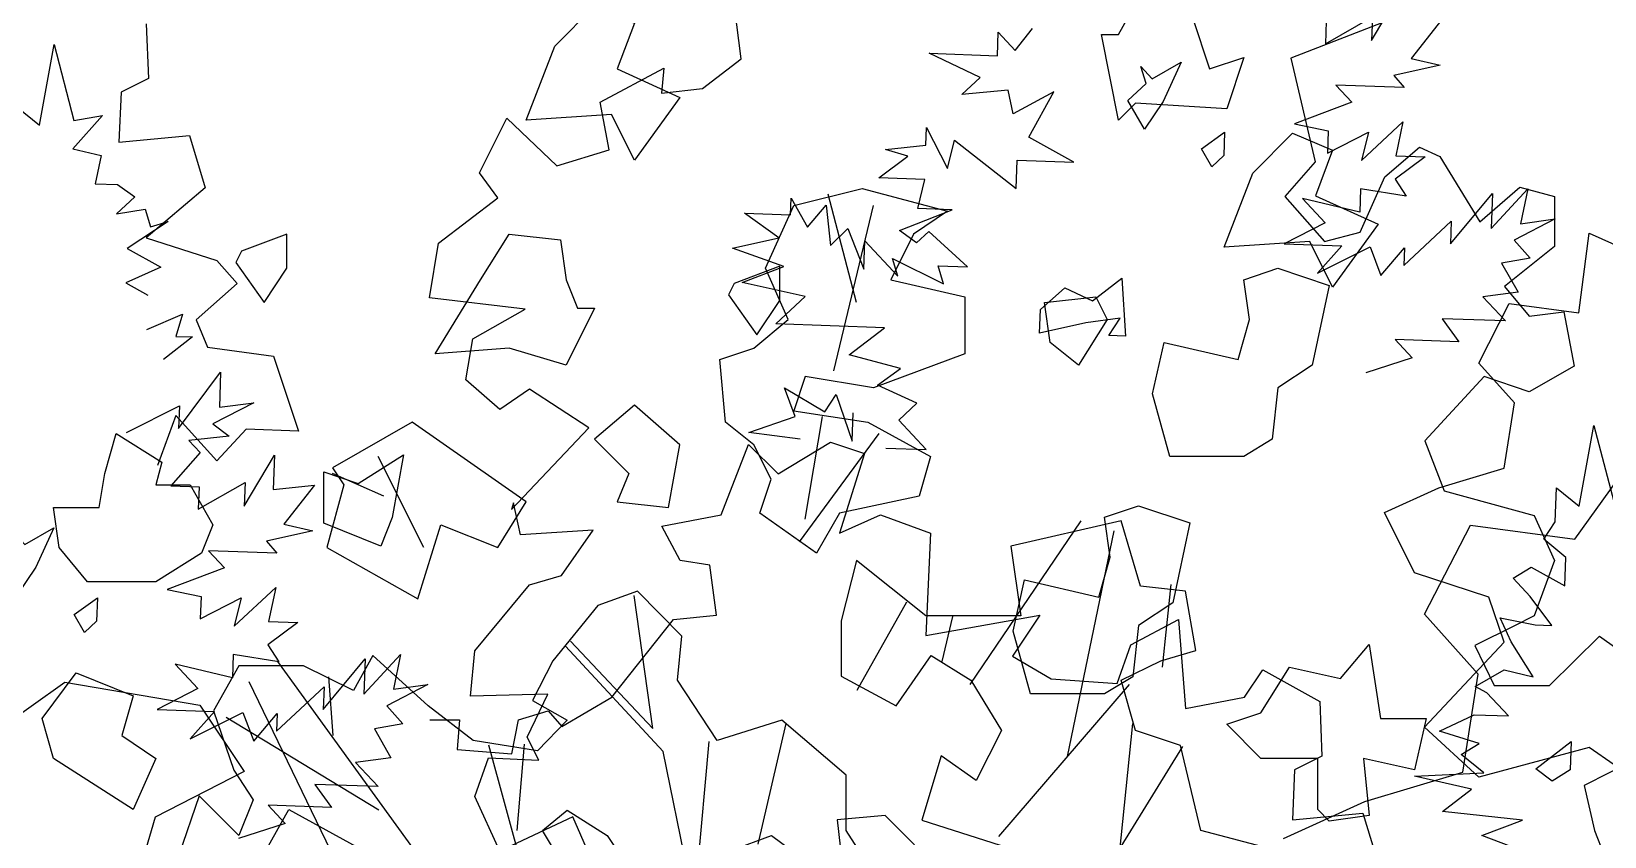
# Model space of a CAD drawing. Header units: inches. Extents: x 11.9 to 85.3, y 21.1 to 37.4.
# Drawn here: x 14.2858 to 14.613, y 23.1525 to 23.3199 of the extents above; entities that cross this region are included whole.
import ezdxf

# ---------------------------------------------------------------- set-up
doc = ezdxf.new("R2010")
doc.units = ezdxf.units.IN
doc.header["$MEASUREMENT"] = 0
doc.layers.add('CAY', color=94, linetype='Continuous')
doc.layers.add('CAY-3', color=61, linetype='Continuous')

# ---------------------------------------------------------------- blocks, each defined once
blk = doc.blocks.new('A$C76451831')
at = {"layer": 'CAY'}
for p, q in [((4659.22, 1729.96), (4665.97, 1767.35)), ((4665.97, 1767.35), (4675.16, 1732.12)), ((4648.09, 1722.64), (4648.64, 1738.49)), ((4648.64, 1738.49), (4659.22, 1729.96)), ((4642.83, 1714.67), (4648.09, 1722.64)), ((4652.95, 1706.15), (4642.83, 1714.67)), ((4652.49, 1693.02), (4652.95, 1706.15)), ((4628.6, 1696.58), (4636.94, 1701.73)), ((4636.94, 1701.73), (4652.49, 1693.02)), ((4636.46, 1688.14), (4628.6, 1696.58)), ((4646.41, 1674.65), (4636.46, 1688.14)), ((4627.57, 1667.15), (4622.52, 1678.2)), ((4622.52, 1678.2), (4638.72, 1674.92)), ((4638.72, 1674.92), (4646.41, 1674.65)), ((4637.88, 1650.92), (4627.57, 1667.15)), ((3864.25, 1582.29), (3957.41, 1648.35)), ((3957.41, 1648.35), (4019.91, 1637.74)), ((4610.99, 1646.42), (4624.4, 1654.11)), ((4624.4, 1654.11), (4637.88, 1650.92)), ((4616.33, 1643.51), (4610.99, 1646.42)), ((4626.37, 1632.73), (4616.33, 1643.51)), ((4019.91, 1637.74), (4040.55, 1607.06)), ((4594.41, 1625.69), (4610.53, 1633.29)), ((4610.53, 1633.29), (4626.37, 1632.73)), ((4612.79, 1620.06), (4594.41, 1625.69)), ((4604.45, 1614.91), (4612.79, 1620.06)), ((4615.03, 1606.38), (4604.45, 1614.91)), ((4040.55, 1607.06), (3999.28, 1585.83)), ((4582.8, 1604.79), (4615.03, 1606.38)), ((4609.33, 1598.88), (4582.8, 1604.79)), ((4595.82, 1588.47), (4609.33, 1598.88)), ((4047.62, 1565.18), (4061.19, 1589.37)), ((4061.19, 1589.37), (4092.44, 1572.26)), ((3999.28, 1585.83), (3992.2, 1561.64)), ((4632.84, 1584.45), (4595.82, 1588.47)), ((4614.02, 1577.41), (4632.84, 1584.45)), ((4637.72, 1568.42), (4614.02, 1577.41)), ((6037.87, 1092.89), (6051.84, 1116.43)), ((6016.52, 1091.37), (6038.25, 1103.76)), ((6016.89, 1101.79), (6016.52, 1091.37)), ((6038.25, 1103.76), (6037.87, 1092.89)), ((6070.39, 1102.64), (6056.16, 1084.55)), ((5470, 1100.55), (5471.06, 1075.24)), ((5864.52, 1085.8), (5864.9, 1096.67)), ((5864.9, 1096.67), (5872.76, 1088.23)), ((5872.76, 1088.23), (5880.82, 1098.38)), ((5420.6, 1053.63), (5427.34, 1091.02)), ((5427.34, 1091.02), (5436.53, 1055.8)), ((5856.47, 1075.66), (5832.84, 1086.91)), ((5832.84, 1086.91), (5864.52, 1085.8)), ((6069.65, 1081.36), (6048.18, 1076.67)), ((6056.16, 1084.55), (6069.65, 1081.36)), ((5471.06, 1075.24), (5458.4, 1068.91)), ((5848.03, 1067.79), (5856.47, 1075.66)), ((6052.97, 1071.06), (6021.29, 1072.17)), ((6021.29, 1072.17), (6028.72, 1064.2)), ((6048.18, 1076.67), (6052.97, 1071.06)), ((5458.4, 1068.91), (5457.35, 1045.71)), ((5869.4, 1069.76), (5848.03, 1067.79)), ((5871.74, 1058.8), (5869.4, 1069.76)), ((5890.67, 1069.02), (5871.74, 1058.8)), ((5879.07, 1048.12), (5890.67, 1069.02)), ((5410.02, 1062.16), (5420.6, 1053.63)), ((5449.75, 1058.05), (5436.08, 1042.67)), ((5436.53, 1055.8), (5449.75, 1058.05)), ((6028.72, 1064.2), (6002.09, 1054.25)), ((5831.36, 1044.35), (5831.64, 1052.5)), ((5831.64, 1052.5), (5841.4, 1033.57)), ((6002.09, 1054.25), (6017.83, 1050.98)), ((6017.83, 1050.98), (6017.47, 1040.57)), ((6017.47, 1040.57), (6036.39, 1050.33)), ((6033.21, 1037.3), (6052.42, 1055.21)), ((6036.39, 1050.33), (6033.21, 1037.3)), ((6052.42, 1055.21), (6049.15, 1039.46)), ((5436.08, 1042.67), (5449.11, 1039.49)), ((5457.35, 1045.71), (5490.04, 1048.87)), ((5490.04, 1048.87), (5497.42, 1024.62)), ((5812.7, 1042.28), (5831.36, 1044.35)), ((5841.4, 1033.57), (5844.58, 1046.6)), ((5844.58, 1046.6), (5873.25, 1024.3)), ((5899.96, 1036.51), (5879.07, 1048.12)), ((5449.11, 1039.49), (5446.38, 1026.44)), ((5809.53, 1029.24), (5823.02, 1039.2)), ((5823.02, 1039.2), (5812.7, 1042.28)), ((5873.25, 1024.3), (5873.71, 1037.43)), ((5873.71, 1037.43), (5899.96, 1036.51)), ((6062.73, 1038.99), (6048.77, 1028.59)), ((6049.15, 1039.46), (6062.73, 1038.99)), ((5830.8, 1028.5), (5809.53, 1029.24)), ((5827.61, 1015.01), (5830.8, 1028.5)), ((6048.77, 1028.59), (6053.93, 1020.71)), ((2228.34, 971.46), (2215.14, 1021.63)), ((5446.38, 1026.44), (5456.79, 1026.07)), ((5456.79, 1026.07), (5464.75, 1020.36)), ((5497.42, 1024.62), (5470, 1001.41)), ((6032.76, 1024.17), (6032.38, 1013.3)), ((6053.93, 1020.71), (6032.76, 1024.17)), ((6074.46, 998.68), (6093.86, 1022.03)), ((6093.29, 1005.73), (6110.24, 1024.18)), ((6093.86, 1022.03), (6093.29, 1005.73)), ((6110.24, 1024.18), (6106.96, 1007.97)), ((2217.78, 939.77), (2236.26, 1016.34)), ((5464.75, 1020.36), (5456.32, 1012.49)), ((5456.32, 1012.49), (5469.54, 1014.75)), ((5469.54, 1014.75), (5471.97, 1006.5)), ((5768.6, 1012.08), (5768.87, 1019.78)), ((5768.87, 1019.78), (5776.56, 1006.37)), ((5776.56, 1006.37), (5785.07, 1016.5)), ((5785.07, 1016.5), (5787.13, 997.84)), ((5819.1, 1004.88), (5843.45, 1014.46)), ((5843.45, 1014.46), (5827.61, 1015.01)), ((6005.86, 1019.66), (6016.35, 1008.42)), ((6032.38, 1013.3), (6005.86, 1019.66)), ((5480.21, 1008.94), (5461.2, 996.45)), ((5471.97, 1006.5), (5480.21, 1008.94)), ((5747.33, 1012.83), (5768.6, 1012.08)), ((5763.24, 1001.39), (5747.33, 1012.83)), ((6016.35, 1008.42), (5997.43, 998.65)), ((6052.81, 988.56), (6074.83, 1009.1)), ((6074.83, 1009.1), (6074.46, 998.68)), ((6122.9, 1010.14), (6103.98, 1000.37)), ((6106.96, 1007.97), (6122.9, 1010.14)), ((5470, 1001.41), (5502.7, 990.87)), ((5741.78, 996.7), (5763.24, 1001.39)), ((5787.13, 997.84), (5795.11, 1005.72)), ((5795.11, 1005.72), (5802.61, 986.87)), ((5802.61, 986.87), (5803.07, 1000)), ((5803.07, 1000), (5818.36, 983.6)), ((5827.06, 999.16), (5819.1, 1004.88)), ((5832.68, 1004.41), (5827.06, 999.16)), ((5850.68, 987.91), (5832.68, 1004.41)), ((6103.98, 1000.37), (6111.38, 991.95)), ((5461.2, 996.45), (5476.75, 987.75)), ((5765.5, 988.16), (5741.78, 996.7)), ((5818.36, 983.6), (5815.93, 991.84)), ((5815.93, 991.84), (5839.54, 980.14)), ((5997.43, 998.65), (6024.13, 997.72)), ((6024.13, 997.72), (6012.81, 984.97)), ((6012.81, 984.97), (6037.25, 997.26)), ((6037.25, 997.26), (6042.23, 983.94)), ((6042.23, 983.94), (6053.09, 996.71)), ((6053.09, 996.71), (6052.81, 988.56)), ((6111.38, 991.95), (6098.16, 989.69)), ((5476.75, 987.75), (5460.64, 980.61)), ((5502.7, 990.87), (5512.19, 980.32)), ((5746.21, 980.68), (5765.5, 988.16)), ((5839.54, 980.14), (5837.1, 988.38)), ((5837.1, 988.38), (5850.68, 987.91)), ((6098.16, 989.69), (6105.85, 976.28)), ((5460.64, 980.61), (5470.86, 974.81)), ((5512.19, 980.32), (5493.21, 963.44)), ((5775.43, 974.22), (5746.21, 980.68)), ((5761.85, 961.55), (5775.43, 974.22)), ((6105.85, 976.28), (6089.46, 974.13)), ((6089.46, 974.13), (6099.95, 962.89)), ((5470.31, 958.96), (5486.87, 966.09)), ((5486.87, 966.09), (5483.79, 955.77)), ((5493.21, 963.44), (5498.48, 950.79)), ((6070.53, 963.91), (6078.31, 953.21)), ((6099.95, 962.89), (6070.53, 963.91)), ((5491.49, 955.5), (5477.98, 945.09)), ((5483.79, 955.77), (5491.49, 955.5)), ((5812.09, 959.79), (5761.85, 961.55)), ((5795.79, 947.21), (5812.09, 959.79)), ((5498.48, 950.79), (5529.07, 946.57)), ((6078.31, 953.21), (6048.89, 954.24)), ((6048.89, 954.24), (6056.75, 945.81)), ((5529.07, 946.57), (5540.67, 911.76)), ((5819.59, 940.94), (5795.79, 947.21)), ((5808.89, 933.16), (5819.59, 940.94)), ((6056.75, 945.81), (6035.21, 938.85)), ((5485.02, 913.12), (5504.51, 939.18)), ((5504.51, 939.18), (5503.94, 922.88)), ((5827.18, 924.81), (5808.89, 933.16)), ((5770.77, 918.62), (5765.8, 931.94)), ((5765.8, 931.94), (5784.45, 920.86)), ((5784.45, 920.86), (5789.71, 928.84)), ((5789.71, 928.84), (5797.11, 907.27)), ((2204.59, 871.13), (2212.5, 918.65)), ((5460.94, 911.24), (5485.39, 923.53)), ((5483.71, 919.15), (5475.28, 895.94)), ((5502.7, 898.05), (5483.71, 919.15)), ((5485.39, 923.53), (5485.02, 913.12)), ((5519.88, 925.04), (5500.96, 915.28)), ((5503.94, 922.88), (5519.88, 925.04)), ((5749.22, 911.21), (5770.77, 918.62)), ((5797.11, 907.27), (5797.57, 920.4)), ((5818.75, 916.95), (5827.18, 924.81)), ((5500.96, 915.28), (5508.46, 909.58)), ((5516.41, 912.82), (5502.7, 898.05)), ((5540.67, 911.76), (5516.41, 912.82)), ((5831.42, 903.36), (5818.75, 916.95)), ((2201.95, 860.56), (2238.9, 910.73)), ((5508.46, 909.58), (5489.81, 907.51)), ((5489.81, 907.51), (5495.05, 901.89)), ((5773.13, 908.11), (5749.22, 911.21)), ((5812.86, 904), (5831.42, 903.36)), ((2027.76, 857.92), (2006.64, 900.17)), ((5495.05, 901.89), (5481.37, 886.5)), ((5515.49, 877.14), (5529.45, 900.68)), ((5529.45, 900.68), (5528.9, 884.84)), ((2009.28, 881.69), (1985.53, 892.25)), ((5481.37, 886.5), (5494.5, 886.04)), ((5494.14, 875.62), (5515.87, 888.01)), ((5494.5, 886.04), (5494.14, 875.62)), ((5515.87, 888.01), (5515.49, 877.14)), ((5528.9, 884.84), (5548, 886.89)), ((5548, 886.89), (5533.78, 868.8)), ((2280.97, 794.46), (2332.46, 870.35)), ((2491.61, 826.98), (2512.84, 868.27)), ((2512.84, 868.27), (2561.19, 861.78)), ((5533.78, 868.8), (5547.26, 865.61)), ((2326.17, 761.03), (2347.79, 865.63)), ((5547.26, 865.61), (5525.8, 860.92)), ((5525.8, 860.92), (5530.59, 855.31)), ((5498.9, 856.42), (5506.33, 848.45)), ((5530.59, 855.31), (5498.9, 856.42)), ((5506.33, 848.45), (5479.7, 838.5)), ((2370.15, 802.52), (2374.13, 840.86)), ((5479.7, 838.5), (5495.44, 835.23)), ((5510.83, 821.55), (5530.03, 839.46)), ((5530.03, 839.46), (5526.76, 823.71)), ((2133.95, 774.01), (2125.31, 835.75)), ((2228.57, 791.89), (2251.65, 832.78)), ((5495.44, 835.23), (5495.08, 824.82)), ((5495.08, 824.82), (5514, 834.58)), ((5514, 834.58), (5510.83, 821.55)), ((2268.04, 805.06), (2272.95, 825.91)), ((2516.37, 799.25), (2491.61, 826.98)), ((5540.34, 823.24), (5526.38, 812.84)), ((5526.76, 823.71), (5540.34, 823.24)), ((2138.67, 763.39), (2093.47, 812.15)), ((2095.82, 814.51), (2133.95, 774.01)), ((5526.38, 812.84), (5531.55, 804.96)), ((2047.68, 684.5), (1960.21, 805.07)), ((5509.99, 797.55), (5483.48, 803.92)), ((5483.48, 803.92), (5493.96, 792.67)), ((5510.37, 808.42), (5509.99, 797.55)), ((5531.55, 804.96), (5510.37, 808.42)), ((5552.08, 782.93), (5571.47, 806.28)), ((5570.9, 789.98), (5587.86, 808.43)), ((5571.47, 806.28), (5570.9, 789.98)), ((5587.86, 808.43), (5584.57, 792.23)), ((2022.33, 639.81), (1946.85, 795.64)), ((1985.76, 770.86), (1983.84, 797.94)), ((2509.3, 753.83), (2516.37, 799.25)), ((2294.33, 724.07), (2354.87, 794.46)), ((5493.96, 792.67), (5475.04, 782.9)), ((5530.42, 772.81), (5552.44, 793.35)), ((5552.44, 793.35), (5552.08, 782.93)), ((5600.51, 794.39), (5581.59, 784.62)), ((5584.57, 792.23), (5600.51, 794.39)), ((5475.04, 782.9), (5501.74, 781.97)), ((5501.74, 781.97), (5490.42, 769.22)), ((5490.42, 769.22), (5514.87, 781.51)), ((5514.87, 781.51), (5519.84, 768.19)), ((5519.84, 768.19), (5530.71, 780.96)), ((5530.71, 780.96), (5530.42, 772.81)), ((5581.59, 784.62), (5589, 776.2)), ((2006.99, 736.26), (1936.23, 779.12)), ((2182.7, 720.53), (2195.67, 776.37)), ((2350.15, 715.81), (2356.44, 776.45)), ((5589, 776.2), (5575.78, 773.95)), ((5575.78, 773.95), (5583.47, 760.53)), ((2079.11, 689.01), (2057.88, 766.34)), ((2071.06, 726.82), (2074.45, 766.86)), ((2159.9, 768.11), (2154, 702.83)), ((2278.74, 602.87), (2379.63, 765.75)), ((2157.54, 671.77), (2138.67, 763.39)), ((5583.47, 760.53), (5567.08, 758.38)), ((5567.08, 758.38), (5577.56, 747.14)), ((2463.9, 740.27), (2509.3, 753.83)), ((5577.56, 747.14), (5548.14, 748.16)), ((5548.14, 748.16), (5555.93, 737.47)), ((2426.16, 723.16), (2463.9, 740.27)), ((5526.51, 738.49), (5534.37, 730.06)), ((5555.93, 737.47), (5526.51, 738.49)), ((5534.37, 730.06), (5512.83, 723.1))]:
    blk.add_line(p, q, dxfattribs=at)
for points in [[(4200.18, 1569.09), (4192.8, 1585.96), (4159.05, 1570.14), (4147.45, 1595.45), (4153.77, 1613.38), (4176.98, 1612.33), (4171.7, 1622.87), (4181.2, 1642.91), (4145.34, 1641.86), (4147.45, 1662.95), (4172.76, 1693.54), (4187.52, 1697.76), (4202.29, 1718.85), (4168.54, 1716.74), (4165.38, 1731.51), (4164.32, 1728.34), (4200.18, 1766.31), (4172.76, 1784.24), (4159.05, 1774.75), (4143.23, 1788.46), (4146.39, 1807.45), (4170.65, 1821.16), (4126.35, 1826.43), (4130.57, 1851.74), (4157.99, 1872.84), (4149.56, 1884.44), (4162.21, 1909.75), (4185.41, 1887.6), (4209.67, 1894.98), (4205.45, 1917.13), (4234.98, 1932.95), (4233.93, 1921.35), (4252.91, 1923.46), (4270.84, 1937.17), (4267.68, 1961.43)], [(2484.58, 1105.9), (2429.55, 1084.67), (2440.95, 1036.69), (2426.8, 1020.57), (2445.27, 999.73), (2461.78, 1004.06), (2473.18, 1029.62), (2489.3, 1043.38), (2498.73, 1039.05), (2517.21, 1008.77), (2535.68, 1024.9), (2551.8, 1020.57), (2551.8, 997.37), (2528.61, 978.89), (2540.01, 965.12), (2556.12, 967.09), (2560.84, 941.92), (2540.01, 930.13), (2519.17, 937.2), (2491.66, 907.32), (2500.7, 884.12), (2542.37, 872.71), (2551.8, 851.87), (2542.37, 826.31), (2533.32, 821.59), (2514.85, 812.55), (2523.89, 794.06), (2549.44, 794.06), (2572.63, 816.87), (2588.75, 805.47)], [(2588.75, 759.46), (2565.56, 747.66), (2570.27, 726.82), (2579.31, 704.01)], [(2422.48, 717.77), (2387.88, 726.82), (2378.45, 766.14), (2357.62, 773.22), (2350.93, 796.42), (2369.41, 805.47), (2385.53, 810.19), (2380.81, 837.71), (2359.98, 840.07), (2350.93, 870.35), (2299.83, 858.56), (2304.55, 826.31), (2260.53, 826.31), (2228.29, 851.87), (2221.22, 823.95), (2221.22, 798.39), (2246.77, 784.63), (2262.88, 807.83), (2281.36, 796.42), (2295.51, 773.22), (2283.72, 750.02), (2267.6, 761.42), (2258.56, 731.54), (2302.19, 717.77)], [(2235.37, 708.34), (2223.58, 726.82), (2223.58, 752.38), (2193.7, 777.94), (2163.83, 768.5), (2145.35, 796.42), (2147.32, 816.87), (2126.88, 837.71), (2108.4, 831.03), (2087.57, 805.47), (2078.14, 786.99), (2094.25, 777.94), (2080.49, 763.78), (2050.62, 768.5), (2029.79, 784.63), (2004.24, 807.83), (1995.2, 791.7), (1972, 803.11), (1942.13, 803.11), (1930.34, 782.27), (1939.77, 754.74), (1948.81, 740.98), (1942.13, 724.46), (1930.34, 736.26), (1923.73, 742.87), (1914.22, 715.42)], [(5963.78, 1034.28), (5959.08, 1042.61), (5969.78, 1050.39), (5969.4, 1039.52), (5963.78, 1034.28)], [(5441.39, 818.53), (5436.7, 826.86), (5447.39, 834.64), (5447.01, 823.78), (5441.39, 818.53)], [(2096.61, 704.01), (2082.85, 726.82), (2094.25, 736.26), (2112.73, 724.46), (2131.2, 696.93)], [(2170.51, 717.77), (2188.99, 724.46), (2207.46, 710.7)]]:
    blk.add_lwpolyline(points, dxfattribs=at)
for points in [[(4507.91, 1884.31), (4526.38, 1902.79), (4544.85, 1894.87), (4536.94, 1873.75), (4565.97, 1860.55), (4544.85, 1831.5), (4534.3, 1852.63), (4494.71, 1849.98)], [(4267.54, 1833.17), (4264.9, 1827.89), (4278.1, 1809.4), (4288.66, 1825.25), (4288.66, 1841.09)], [(4396.9, 1672.02), (4402.18, 1695.78), (4436.49, 1687.86), (4441.77, 1706.34), (4439.13, 1724.83), (4454.96, 1730.11), (4478.72, 1722.19), (4470.8, 1685.22), (4454.96, 1674.66), (4452.32, 1650.9), (4439.13, 1642.98), (4404.82, 1642.98)], [(4639.11, 1608.26), (4655.41, 1620.84), (4654.95, 1607.71), (4646.62, 1602.56)], [(2362.94, 1119.32), (2373.5, 1124.6), (2373.5, 1103.48), (2384.06, 1103.48), (2391.97, 1079.71), (2407.81, 1084.99), (2399.89, 1061.23), (2357.66, 1063.87), (2349.75, 1055.95), (2341.83, 1095.55), (2349.75, 1095.55)], [(2088.46, 1090.27), (2106.93, 1108.76), (2125.41, 1100.84), (2117.49, 1079.71), (2146.52, 1066.51), (2125.41, 1037.47), (2114.85, 1058.59), (2075.26, 1055.95)], [(5924.98, 1065.1), (5933.41, 1072.97), (5930.96, 1080.76), (5936.2, 1075.14), (5949.61, 1082.83), (5941.27, 1064.53), (5932.66, 1051.69)], [(2209.87, 855.28), (2183.47, 873.77), (2188.75, 889.61), (2180.83, 905.45), (2167.64, 916.01), (2165, 945.06), (2180.83, 950.34), (2196.67, 963.54), (2186.11, 987.3), (2199.31, 1016.34), (2230.98, 1024.27), (2270.57, 1013.7), (2254.73, 1003.14), (2244.18, 982.02), (2278.49, 974.1), (2278.49, 947.7), (2257.37, 939.77), (2236.26, 931.85), (2204.59, 937.13), (2199.31, 921.29), (2233.62, 916.01), (2262.65, 900.17), (2257.37, 881.69), (2220.42, 873.77)], [(1943.3, 995.22), (1940.66, 989.94), (1953.86, 971.46), (1964.41, 987.3), (1964.41, 1003.14)], [(2054.15, 982.02), (2067.35, 1003.14), (2091.1, 1000.5), (2093.74, 982.02), (2099.02, 968.82), (2106.93, 968.82), (2093.74, 942.42), (2067.35, 950.34), (2033.04, 947.7)], [(2365.58, 929.21), (2370.86, 952.98), (2405.17, 945.06), (2410.45, 963.54), (2407.81, 982.02), (2423.65, 987.3), (2447.4, 979.38), (2439.48, 942.42), (2423.65, 931.85), (2421.01, 908.09), (2407.81, 900.17), (2373.5, 900.17)], [(5923.88, 955.89), (5916.19, 956.16), (5921.45, 964.13), (5905.51, 961.97), (5884.05, 957.28), (5884.43, 968.14), (5895.66, 978.18), (5908.59, 972.29), (5922.1, 982.7)], [(2318.08, 952.98), (2315.44, 971.46), (2339.19, 974.1), (2344.47, 963.54), (2331.27, 942.42)], [(2141.24, 876.41), (2146.52, 905.45), (2125.41, 923.93), (2106.93, 908.09), (2122.77, 892.25), (2117.49, 879.05)], [(2062.07, 857.92), (2075.26, 879.05), (2022.48, 916.01), (1985.53, 894.89), (1990.81, 886.97), (1982.89, 857.92), (2025.12, 834.16), (2035.67, 868.49)], [(1903.71, 886.97), (1919.55, 886.97), (1930.1, 868.49), (1924.83, 855.28), (1903.71, 842.08), (1872.04, 842.08), (1858.84, 857.92), (1856.21, 876.41), (1877.32, 876.41), (1879.96, 892.25), (1885.24, 910.73), (1906.35, 897.53)], [(5552.38, 869.17), (5552.38, 892.93), (5568.21, 887.65), (5589.33, 900.85), (5584.05, 871.81), (5578.77, 858.61)], [(5402.59, 849.35), (5411.02, 857.22), (5408.57, 865.01), (5413.82, 859.39), (5427.23, 867.08), (5418.88, 848.78), (5410.28, 835.94)], [(2415.73, 781.35), (2428.92, 802.48), (2452.68, 797.2), (2465.87, 813.04), (2471.15, 778.71), (2492.27, 778.71), (2486.99, 754.95), (2463.23, 760.23), (2465.87, 733.83), (2447.4, 731.19), (2442.12, 736.47), (2442.12, 760.23), (2415.73, 760.23), (2399.89, 776.07)], [(1856.21, 760.23), (1850.93, 778.71), (1866.76, 799.84), (1893.15, 789.28), (1887.88, 770.79), (1903.71, 760.23), (1893.15, 736.47)]]:
    blk.add_lwpolyline(points, close=True, dxfattribs=at)
at = {"layer": 'CAY-3'}
blk.add_line((2561.19, 861.78), (2631.14, 959.12), dxfattribs=at)
for points in [[(6161.86, 749.13), (6138.67, 765.25), (6087.57, 751.49), (6062.41, 774.69), (6099.36, 814.01), (6092.29, 834.85), (6057.7, 846.26), (6043.94, 874.18), (6069.1, 885.58), (6099.36, 894.63), (6104.08, 924.91), (6087.57, 943.39), (6101.72, 970.92), (6133.95, 966.59), (6138.67, 1003.56), (6175.62, 987.04)], [(5601.46, 778.11), (5615.17, 778.11), (5614.12, 764.39), (5639.43, 762.29), (5642.59, 778.11), (5656.3, 782.32), (5662.63, 774.94), (5685.84, 788.65), (5714.31, 824.51), (5734.35, 826.62), (5731.19, 849.82), (5717.48, 851.93), (5709.04, 867.75), (5736.46, 873.03), (5749.12, 905.72), (5762.83, 892.01), (5787.09, 906.78), (5802.91, 901.5), (5791.3, 864.59), (5810.29, 873.03), (5833.49, 864.59), (5831.38, 817.13), (5884.12, 826.62), (5871.46, 807.64), (5889.39, 797.09), (5919.98, 794.98), (5926.3, 812.91), (5948.45, 824.51), (5951.62, 783.38), (5979.04, 788.65), (5987.48, 801.31), (6013.84, 786.54), (6014.9, 761.23), (6002.24, 754.9), (6001.19, 731.7), (6033.88, 734.86), (6041.27, 710.61)], [(5826.11, 720.1), (5812.4, 733.81), (5790.25, 731.7), (5792.36, 712.72)]]:
    blk.add_lwpolyline(points, dxfattribs=at)

msp = doc.modelspace()

# ---------------------------------------------------------------- block references
at = {"layer": 'CAY', "xscale": 0.0004489089019145984, "yscale": 0.0004489089019145984, "zscale": 0.0004489089019145984}
for p in [(11.85412, 22.82744), (13.45711, 22.82744), (12.51623, 22.44458)]:
    msp.add_blockref('A$C76451831', p, dxfattribs=at)

doc.saveas('drawing.dxf')
